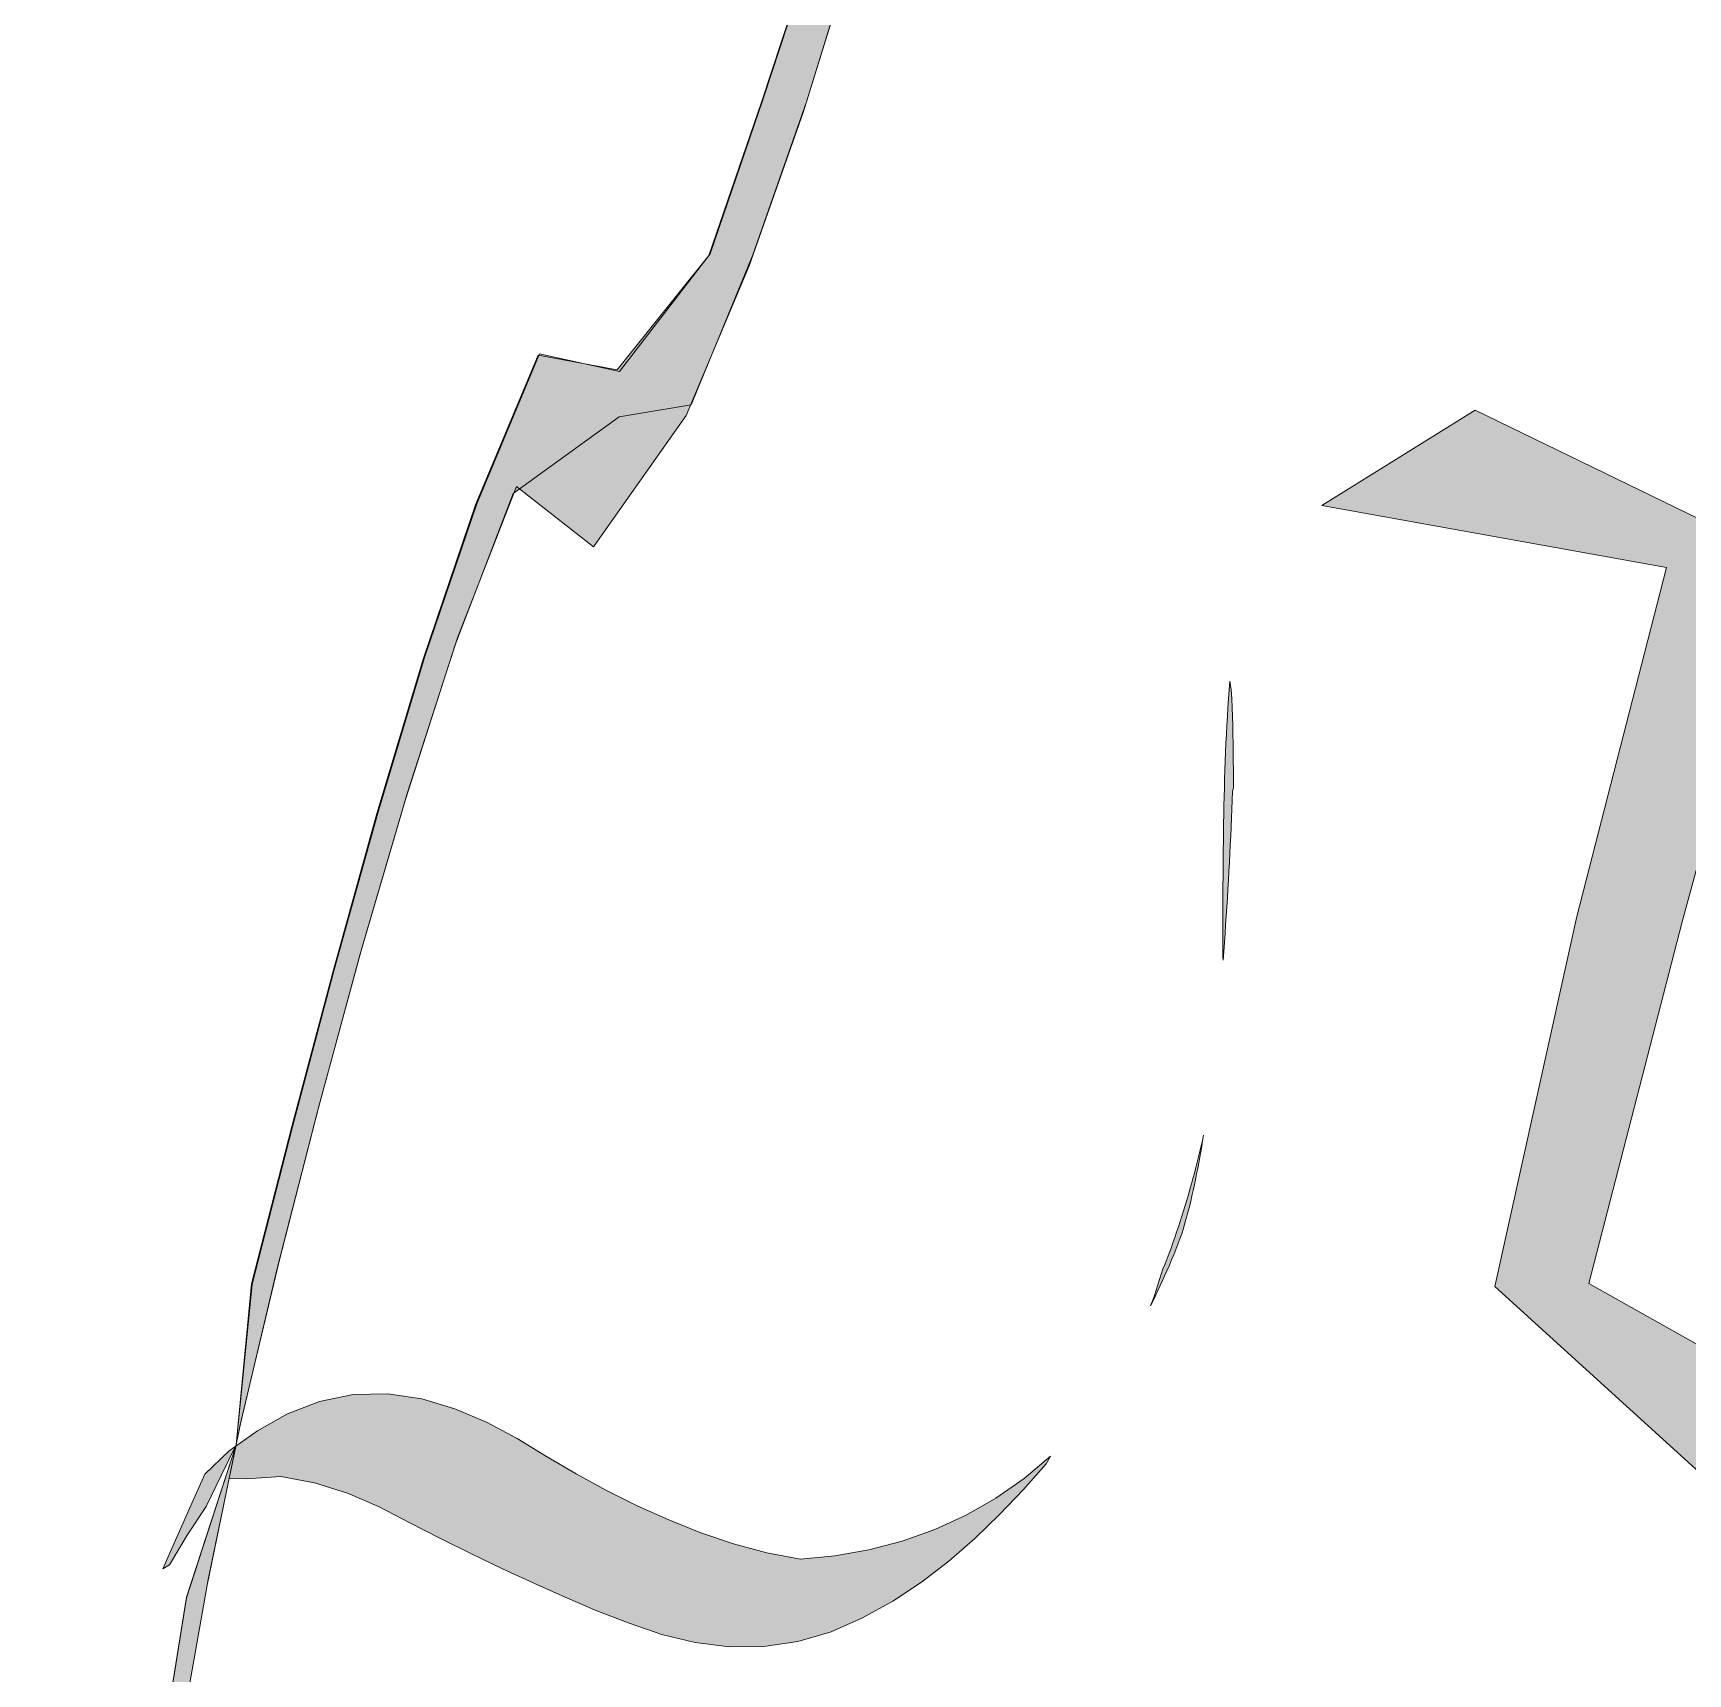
# Model space of a CAD drawing. Extents: x 0 to 1501, y 0 to 1747.
# Drawn here: x 84.038 to 88.332, y 1720.356 to 1724.613 of the extents above; entities that cross this region are included whole.
import ezdxf

# ---------------------------------------------------------------- set-up
doc = ezdxf.new("R2010")
doc.units = 0
doc.layers.get('0').update_dxf_attribs({"lineweight": 0})

msp = doc.modelspace()

# ---------------------------------------------------------------- hatches: boundary and pattern name
at = {"true_color": 0xffffff}
h = msp.add_hatch(color=256, dxfattribs=at)
h.dxf.hatch_style = 1
h.paths.add_polyline_path([(128.703, 1730.6085), (128.1604, 1730.1144), (127.2101, 1729.8179), (126.858, 1729.3166), (127.4341, 1728.5175), (127.1262, 1727.6423), (126.1987, 1727.3349), (125.2524, 1727.5974), (124.6371, 1728.3593), (124.1749, 1729.0242), (123.2511, 1728.662), (122.3986, 1728.1484), (121.5272, 1727.6681), (120.6149, 1727.27), (119.6878, 1727.1549), (118.9943, 1726.6817), (118.0524, 1726.3594), (117.1041, 1726.0568), (116.1343, 1725.8341), (115.1431, 1725.7826), (114.2378, 1726.1379), (114.2544, 1727.0845), (114.1243, 1727.8712), (113.1306, 1727.8853), (112.1582, 1727.6859), (111.2482, 1727.2858), (110.6508, 1726.5872), (111.4277, 1726.0255), (112.3068, 1725.6222), (112.218, 1724.6984), (111.4488, 1724.104), (110.4959, 1723.82), (109.5239, 1723.6049), (108.5486, 1723.4055), (107.5679, 1723.2345), (106.583, 1723.0896), (105.8397, 1722.9895), (104.8541, 1722.8498), (103.871, 1722.6928), (102.8916, 1722.5149), (101.9173, 1722.3104), (100.951, 1722.0713), (100.0341, 1721.7099), (100.3466, 1721.0231), (100.4634, 1720.0662), (99.8022, 1719.3401), (98.919, 1718.8903), (97.9477, 1718.6784), (96.9554, 1718.6851), (96.0648, 1719.0959), (95.6747, 1719.9734), (96.1349, 1720.8335), (96.156, 1721.3542), (95.1609, 1721.3709), (94.1664, 1721.3284), (93.1749, 1721.24), (92.1896, 1721.0987), (91.4434, 1721.0522), (90.5064, 1720.8113), (89.5216, 1720.6676), (88.5316, 1720.7241), (87.831, 1721.361), (88.0436, 1722.3213), (88.276, 1723.2271), (87.3818, 1723.3878), (87.7795, 1723.6348), (88.5737, 1723.2489), (88.317, 1722.307), (88.0747, 1721.3688), (88.8924, 1720.9085), (89.8852, 1720.9348), (90.866, 1721.1038), (91.8422, 1721.299), (92.8205, 1721.4807), (93.8081, 1721.6057), (94.8002, 1721.6877), (95.7952, 1721.7034), (96.7764, 1721.5641), (96.6884, 1720.7946), (96.096, 1720.01), (96.5834, 1719.206), (97.5383, 1718.9728), (98.5247, 1719.0969), (99.4539, 1719.4455), (100.1826, 1720.0981), (99.9287, 1720.9774), (99.7198, 1721.7722), (100.5876, 1722.2372), (101.5508, 1722.4879), (102.5231, 1722.7015), (103.4997, 1722.8947), (104.4798, 1723.0692), (105.4633, 1723.2232), (106.4503, 1723.3532), (107.4353, 1723.497), (108.4172, 1723.6614), (109.396, 1723.8428), (110.3709, 1724.0446), (111.3347, 1724.2922), (112.0956, 1724.895), (111.7741, 1725.6603), (110.8352, 1725.9798), (110.4226, 1726.8077), (111.1452, 1727.4638), (112.0572, 1727.8598), (113.0325, 1728.0452), (114.0265, 1728.0274), (114.5642, 1727.3682), (114.2951, 1726.4186), (115.0694, 1725.9512), (116.0593, 1726.0337), (117.0265, 1726.2677), (117.9719, 1726.5792), (118.9119, 1726.9069), (119.8513, 1727.2365), (120.7821, 1727.5891), (121.6809, 1728.0162), (122.5352, 1728.5272), (123.4077, 1729.0049), (124.3712, 1729.1376), (124.7677, 1728.2712), (125.4545, 1727.5941), (126.4341, 1727.5469), (127.206, 1728.1128), (126.867, 1729.0039), (126.5274, 1729.7898), (127.464, 1730.1213), (128.4052, 1730.4443), (128.8445, 1731.1749), (129.2276, 1730.9579), (128.703, 1730.6085)])
at = {"true_color": 0x232323}
h = msp.add_hatch(color=256, dxfattribs=at)
h.dxf.hatch_style = 1
h.paths.add_polyline_path([(84.565, 1720.9505), (84.6046, 1721.3682), (84.7092, 1721.7758), (84.8172, 1722.1826), (84.9301, 1722.588), (85.051, 1722.9911), (85.1864, 1723.3895), (85.3485, 1723.7778), (85.5539, 1723.7396), (85.7912, 1724.0359), (85.9279, 1724.4339), (86.0591, 1724.8338), (86.1691, 1725.2397), (86.0508, 1725.4976), (86.1547, 1725.9042), (86.2982, 1726.2997), (86.4601, 1726.6882), (86.6358, 1727.0706), (86.8224, 1727.4478), (87.0184, 1727.8202), (87.2223, 1728.1884), (87.4332, 1728.5526), (87.688, 1728.8828), (87.8514, 1729.2371), (87.9639, 1729.2987), (87.7591, 1728.9386), (87.5303, 1728.5854), (87.3122, 1728.2255), (87.1048, 1727.8593), (86.9084, 1727.4871), (86.7237, 1727.109), (86.5518, 1726.7248), (86.3933, 1726.335), (86.2593, 1725.9364), (86.328, 1725.5992), (86.2749, 1725.2446), (86.1682, 1724.8375), (86.0444, 1724.4353), (85.9058, 1724.038), (85.7454, 1723.649), (85.559, 1723.6177), (85.2839, 1723.4185), (85.1331, 1723.0257), (85.0042, 1722.6251), (84.8863, 1722.2211), (84.7761, 1721.815), (84.6718, 1721.4073), (84.5744, 1720.9978), (84.4894, 1720.5857), (84.4165, 1720.1712), (84.3552, 1719.7548), (84.3055, 1719.337), (84.2675, 1718.9178), (84.2426, 1718.4977), (84.2193, 1718.0777), (84.1566, 1717.6621), (84.0382, 1717.8514), (84.1342, 1718.0789), (84.1868, 1718.4661), (84.2205, 1718.8856), (84.2622, 1719.3044), (84.3116, 1719.7223), (84.3692, 1720.1392), (84.4364, 1720.5547), (84.565, 1720.9505)])
h = msp.add_hatch(color=256, dxfattribs=at)
h.dxf.hatch_style = 1
h.paths.add_polyline_path([(84.565, 1720.9505), (84.4364, 1720.5533), (84.3694, 1720.137), (84.3118, 1719.7194), (84.2625, 1719.3007), (84.2208, 1718.8812), (84.187, 1718.4609), (84.1313, 1718.0832), (84.0436, 1717.8482), (84.1598, 1717.6714), (84.2206, 1718.0881), (84.2436, 1718.509), (84.2689, 1718.9298), (84.3072, 1719.3496), (84.3574, 1719.7682), (84.4192, 1720.1853), (84.4926, 1720.6004), (84.5782, 1721.0132), (84.6761, 1721.4233), (84.7807, 1721.8317), (84.8913, 1722.2386), (85.0097, 1722.6432), (85.1396, 1723.0442), (85.2923, 1723.4371), (85.4926, 1723.2799), (85.7329, 1723.6209), (85.8961, 1724.0095), (86.0358, 1724.4073), (86.1607, 1724.8099), (86.2689, 1725.2174), (86.3595, 1725.6291), (86.2562, 1725.9133), (86.3874, 1726.3135), (86.5455, 1726.7044), (86.7169, 1727.0895), (86.9013, 1727.4686), (87.0976, 1727.8418), (87.3049, 1728.2088), (87.5229, 1728.5697), (87.7518, 1728.9237), (87.9631, 1729.282), (87.8615, 1729.2491), (87.7017, 1728.8926), (87.4424, 1728.5649), (87.2305, 1728.2004), (87.0255, 1727.832), (86.8286, 1727.4592), (86.6409, 1727.0817), (86.4644, 1726.6988), (86.3018, 1726.3099), (86.1582, 1725.9136), (86.0525, 1725.5063), (86.1722, 1725.2473), (86.0626, 1724.8405), (85.9313, 1724.4399), (85.7947, 1724.041), (85.5597, 1723.7352), (85.352, 1723.7807), (85.1892, 1723.392), (85.0534, 1722.9929), (84.9322, 1722.5891), (84.8191, 1722.1829), (84.7109, 1721.7755), (84.6063, 1721.367), (84.565, 1720.9505)])
at = {"true_color": 0xffffff}
h = msp.add_hatch(color=256, dxfattribs=at)
h.dxf.hatch_style = 1
h.paths.add_polyline_path([(87.1435, 1722.932), (87.1416, 1722.909), (87.1399, 1722.8859), (87.1383, 1722.8628), (87.1368, 1722.8398), (87.1355, 1722.8167), (87.1343, 1722.7936), (87.1332, 1722.7705), (87.1322, 1722.7474), (87.1313, 1722.7243), (87.1305, 1722.7012), (87.1297, 1722.6781), (87.1291, 1722.6549), (87.1285, 1722.6318), (87.1279, 1722.6087), (87.1275, 1722.5856), (87.1271, 1722.5625), (87.1267, 1722.5394), (87.1264, 1722.5162), (87.1261, 1722.4931), (87.1259, 1722.47), (87.1257, 1722.4469), (87.1255, 1722.4237), (87.1254, 1722.4006), (87.1252, 1722.3775), (87.1252, 1722.3544), (87.1251, 1722.3313), (87.1251, 1722.3081), (87.125, 1722.285), (87.125, 1722.2619), (87.125, 1722.2388), (87.125, 1722.2156), (87.1256, 1722.2074), (87.1273, 1722.2305), (87.129, 1722.2536), (87.1307, 1722.2766), (87.1323, 1722.2997), (87.1338, 1722.3228), (87.1353, 1722.3458), (87.1367, 1722.3689), (87.1381, 1722.392), (87.1394, 1722.4151), (87.1407, 1722.4382), (87.142, 1722.4613), (87.1432, 1722.4844), (87.1443, 1722.5074), (87.1454, 1722.5305), (87.1465, 1722.5536), (87.1475, 1722.5767), (87.1484, 1722.5998), (87.1493, 1722.623), (87.1501, 1722.6461), (87.1525, 1722.6549), (87.1524, 1722.678), (87.1523, 1722.7011), (87.1522, 1722.7243), (87.1519, 1722.7474), (87.1517, 1722.7705), (87.1513, 1722.7936), (87.1509, 1722.8167), (87.1503, 1722.8399), (87.1496, 1722.863), (87.1485, 1722.8861), (87.1463, 1722.9091), (87.1435, 1722.932)])
h = msp.add_hatch(color=256, dxfattribs=at)
h.dxf.hatch_style = 1
h.paths.add_polyline_path([(86.9375, 1721.311), (86.9439, 1721.3241), (86.9502, 1721.3372), (86.9565, 1721.3503), (86.9626, 1721.3635), (86.9687, 1721.3767), (86.9747, 1721.39), (86.9806, 1721.4033), (86.9864, 1721.4167), (86.9921, 1721.4301), (86.9976, 1721.4435), (87.003, 1721.4571), (87.0083, 1721.4706), (87.0134, 1721.4843), (87.0182, 1721.498), (87.0226, 1721.5119), (87.0268, 1721.5258), (87.0308, 1721.5398), (87.0345, 1721.5539), (87.0381, 1721.568), (87.0416, 1721.5821), (87.0449, 1721.5963), (87.048, 1721.6105), (87.0511, 1721.6247), (87.0541, 1721.639), (87.0569, 1721.6533), (87.0597, 1721.6676), (87.0624, 1721.6819), (87.065, 1721.6962), (87.0676, 1721.7105), (87.0701, 1721.7248), (87.0725, 1721.7392), (87.0749, 1721.7536), (87.0719, 1721.7402), (87.0687, 1721.726), (87.0654, 1721.7119), (87.062, 1721.6977), (87.0585, 1721.6836), (87.0549, 1721.6695), (87.0513, 1721.6554), (87.0475, 1721.6413), (87.0437, 1721.6273), (87.0398, 1721.6133), (87.0358, 1721.5993), (87.0317, 1721.5853), (87.0275, 1721.5713), (87.0232, 1721.5574), (87.0189, 1721.5435), (87.0144, 1721.5297), (87.0099, 1721.5159), (87.0052, 1721.5021), (87.0005, 1721.4883), (86.9957, 1721.4746), (86.9907, 1721.4609), (86.9857, 1721.4472), (86.9805, 1721.4336), (86.9752, 1721.42), (86.9697, 1721.4066), (86.9646, 1721.393), (86.9607, 1721.379), (86.9564, 1721.365), (86.9519, 1721.3512), (86.9473, 1721.3374), (86.9424, 1721.3237), (86.9375, 1721.311)])
h = msp.add_hatch(color=256, dxfattribs=at)
h.dxf.hatch_style = 1
h.paths.add_polyline_path([(84.565, 1720.9505), (84.5467, 1720.8629), (84.5922, 1720.8623), (84.6808, 1720.8679), (84.7687, 1720.852), (84.854, 1720.825), (84.9361, 1720.7896), (85.0154, 1720.7481), (85.0951, 1720.7074), (85.1753, 1720.6677), (85.2559, 1720.6288), (85.337, 1720.591), (85.4187, 1720.5545), (85.5011, 1720.5197), (85.5845, 1720.4872), (85.6692, 1720.4584), (85.756, 1720.4369), (85.8447, 1720.4261), (85.9341, 1720.4268), (86.0226, 1720.44), (86.1084, 1720.4653), (86.1904, 1720.5009), (86.2684, 1720.5446), (86.3429, 1720.5941), (86.4138, 1720.6487), (86.4813, 1720.7074), (86.5459, 1720.7693), (86.6077, 1720.8341), (86.6666, 1720.9013), (86.6778, 1720.9211), (86.6096, 1720.8631), (86.5364, 1720.8118), (86.4588, 1720.7674), (86.3774, 1720.7303), (86.293, 1720.7005), (86.2065, 1720.6779), (86.1184, 1720.6621), (86.0295, 1720.6534), (85.9415, 1720.6698), (85.8553, 1720.6935), (85.7706, 1720.7222), (85.6874, 1720.7552), (85.6057, 1720.7918), (85.5256, 1720.8317), (85.4471, 1720.8746), (85.3701, 1720.9201), (85.2939, 1720.967), (85.2149, 1721.0091), (85.1325, 1721.0439), (85.0468, 1721.0691), (84.9584, 1721.0822), (84.869, 1721.0805), (84.7814, 1721.0628), (84.6981, 1721.0306), (84.6201, 1720.9867), (84.5471, 1720.935), (84.4835, 1720.8743), (84.4474, 1720.7924), (84.4113, 1720.7105), (84.3751, 1720.6287), (84.3919, 1720.6391), (84.4381, 1720.7157), (84.4873, 1720.7901), (84.5265, 1720.8705), (84.565, 1720.9505)])

# ---------------------------------------------------------------- linework, layer by layer
at = {"true_color": 0x232323}
for points in [[(86.1682, 1724.8375), (86.0444, 1724.4353), (85.9058, 1724.038), (85.7454, 1723.649), (85.559, 1723.6177), (85.2839, 1723.4185), (85.1331, 1723.0257), (85.0042, 1722.6251), (84.8863, 1722.2211), (84.7761, 1721.815), (84.6718, 1721.4073), (84.5744, 1720.9978), (84.4894, 1720.5857), (84.4165, 1720.1712)], [(84.4192, 1720.1853), (84.4926, 1720.6004), (84.5782, 1721.0132), (84.6761, 1721.4233), (84.7807, 1721.8317), (84.8913, 1722.2386), (85.0097, 1722.6432), (85.1396, 1723.0442), (85.2923, 1723.4371), (85.4926, 1723.2799), (85.7329, 1723.6209), (85.8961, 1724.0095), (86.0358, 1724.4073), (86.1607, 1724.8099)], [(86.0626, 1724.8405), (85.9313, 1724.4399), (85.7947, 1724.041), (85.5597, 1723.7352), (85.352, 1723.7807), (85.1892, 1723.392), (85.0534, 1722.9929), (84.9322, 1722.5891), (84.8191, 1722.1829), (84.7109, 1721.7755), (84.6063, 1721.367), (84.565, 1720.9505), (84.565, 1720.9505)], [(84.565, 1720.9505), (84.6046, 1721.3682), (84.7092, 1721.7758), (84.8172, 1722.1826), (84.9301, 1722.588), (85.051, 1722.9911), (85.1864, 1723.3895), (85.3485, 1723.7778), (85.5539, 1723.7396), (85.7912, 1724.0359), (85.9279, 1724.4339), (86.0591, 1724.8338)], [(84.3692, 1720.1392), (84.4364, 1720.5547), (84.565, 1720.9505), (84.565, 1720.9505)], [(84.565, 1720.9505), (84.4364, 1720.5533), (84.3694, 1720.137)]]:
    msp.add_lwpolyline(points, dxfattribs=at)
at = {"true_color": 0xffffff}
for points in [[(91.4434, 1721.0522), (90.5064, 1720.8113), (89.5216, 1720.6676), (88.5316, 1720.7241), (87.831, 1721.361), (88.0436, 1722.3213), (88.276, 1723.2271), (87.3818, 1723.3878), (87.7795, 1723.6348), (88.5737, 1723.2489), (88.317, 1722.307), (88.0747, 1721.3688), (88.8924, 1720.9085), (89.8852, 1720.9348), (90.866, 1721.1038), (91.8422, 1721.299)], [(87.1435, 1722.932), (87.1416, 1722.909), (87.1399, 1722.8859), (87.1383, 1722.8628), (87.1368, 1722.8398), (87.1355, 1722.8167), (87.1343, 1722.7936), (87.1332, 1722.7705), (87.1322, 1722.7474), (87.1313, 1722.7243), (87.1305, 1722.7012), (87.1297, 1722.6781), (87.1291, 1722.6549), (87.1285, 1722.6318), (87.1279, 1722.6087), (87.1275, 1722.5856), (87.1271, 1722.5625), (87.1267, 1722.5394), (87.1264, 1722.5162), (87.1261, 1722.4931), (87.1259, 1722.47), (87.1257, 1722.4469), (87.1255, 1722.4237), (87.1254, 1722.4006), (87.1252, 1722.3775), (87.1252, 1722.3544), (87.1251, 1722.3313), (87.1251, 1722.3081), (87.125, 1722.285), (87.125, 1722.2619), (87.125, 1722.2388), (87.125, 1722.2156), (87.1256, 1722.2074), (87.1273, 1722.2305), (87.129, 1722.2536), (87.1307, 1722.2766), (87.1323, 1722.2997), (87.1338, 1722.3228), (87.1353, 1722.3458), (87.1367, 1722.3689), (87.1381, 1722.392), (87.1394, 1722.4151), (87.1407, 1722.4382), (87.142, 1722.4613), (87.1432, 1722.4844), (87.1443, 1722.5074), (87.1454, 1722.5305), (87.1465, 1722.5536), (87.1475, 1722.5767), (87.1484, 1722.5998), (87.1493, 1722.623), (87.1501, 1722.6461), (87.1525, 1722.6549), (87.1524, 1722.678), (87.1523, 1722.7011), (87.1522, 1722.7243), (87.1519, 1722.7474), (87.1517, 1722.7705), (87.1513, 1722.7936), (87.1509, 1722.8167), (87.1503, 1722.8399), (87.1496, 1722.863), (87.1485, 1722.8861), (87.1463, 1722.9091), (87.1435, 1722.932), (87.1435, 1722.932)], [(86.9375, 1721.311), (86.9439, 1721.3241), (86.9502, 1721.3372), (86.9565, 1721.3503), (86.9626, 1721.3635), (86.9687, 1721.3767), (86.9747, 1721.39), (86.9806, 1721.4033), (86.9864, 1721.4167), (86.9921, 1721.4301), (86.9976, 1721.4435), (87.003, 1721.4571), (87.0083, 1721.4706), (87.0134, 1721.4843), (87.0182, 1721.498), (87.0226, 1721.5119), (87.0268, 1721.5258), (87.0308, 1721.5398), (87.0345, 1721.5539), (87.0381, 1721.568), (87.0416, 1721.5821), (87.0449, 1721.5963), (87.048, 1721.6105), (87.0511, 1721.6247), (87.0541, 1721.639), (87.0569, 1721.6533), (87.0597, 1721.6676), (87.0624, 1721.6819), (87.065, 1721.6962), (87.0676, 1721.7105), (87.0701, 1721.7248), (87.0725, 1721.7392), (87.0749, 1721.7536), (87.0719, 1721.7402), (87.0687, 1721.726), (87.0654, 1721.7119), (87.062, 1721.6977), (87.0585, 1721.6836), (87.0549, 1721.6695), (87.0513, 1721.6554), (87.0475, 1721.6413), (87.0437, 1721.6273), (87.0398, 1721.6133), (87.0358, 1721.5993), (87.0317, 1721.5853), (87.0275, 1721.5713), (87.0232, 1721.5574), (87.0189, 1721.5435), (87.0144, 1721.5297), (87.0099, 1721.5159), (87.0052, 1721.5021), (87.0005, 1721.4883), (86.9957, 1721.4746), (86.9907, 1721.4609), (86.9857, 1721.4472), (86.9805, 1721.4336), (86.9752, 1721.42), (86.9697, 1721.4066), (86.9646, 1721.393), (86.9607, 1721.379), (86.9564, 1721.365), (86.9519, 1721.3512), (86.9473, 1721.3374), (86.9424, 1721.3237), (86.9375, 1721.311), (86.9375, 1721.311)], [(84.565, 1720.9505), (84.5467, 1720.8629), (84.5922, 1720.8623), (84.6808, 1720.8679), (84.7687, 1720.852), (84.854, 1720.825), (84.9361, 1720.7896), (85.0154, 1720.7481), (85.0951, 1720.7074), (85.1753, 1720.6677), (85.2559, 1720.6288), (85.337, 1720.591), (85.4187, 1720.5545), (85.5011, 1720.5197), (85.5845, 1720.4872), (85.6692, 1720.4584), (85.756, 1720.4369), (85.8447, 1720.4261), (85.9341, 1720.4268), (86.0226, 1720.44), (86.1084, 1720.4653), (86.1904, 1720.5009), (86.2684, 1720.5446), (86.3429, 1720.5941), (86.4138, 1720.6487), (86.4813, 1720.7074), (86.5459, 1720.7693), (86.6077, 1720.8341), (86.6666, 1720.9013), (86.6778, 1720.9211), (86.6096, 1720.8631), (86.5364, 1720.8118), (86.4588, 1720.7674), (86.3774, 1720.7303), (86.293, 1720.7005), (86.2065, 1720.6779), (86.1184, 1720.6621), (86.0295, 1720.6534), (85.9415, 1720.6698), (85.8553, 1720.6935), (85.7706, 1720.7222), (85.6874, 1720.7552), (85.6057, 1720.7918), (85.5256, 1720.8317), (85.4471, 1720.8746), (85.3701, 1720.9201), (85.2939, 1720.967), (85.2149, 1721.0091), (85.1325, 1721.0439), (85.0468, 1721.0691), (84.9584, 1721.0822), (84.869, 1721.0805), (84.7814, 1721.0628), (84.6981, 1721.0306), (84.6201, 1720.9867), (84.5471, 1720.935), (84.4835, 1720.8743), (84.4474, 1720.7924), (84.4113, 1720.7105), (84.3751, 1720.6287), (84.3919, 1720.6391), (84.4381, 1720.7157), (84.4873, 1720.7901), (84.5265, 1720.8705), (84.565, 1720.9505), (84.565, 1720.9505)]]:
    msp.add_lwpolyline(points, dxfattribs=at)

doc.saveas('drawing.dxf')
